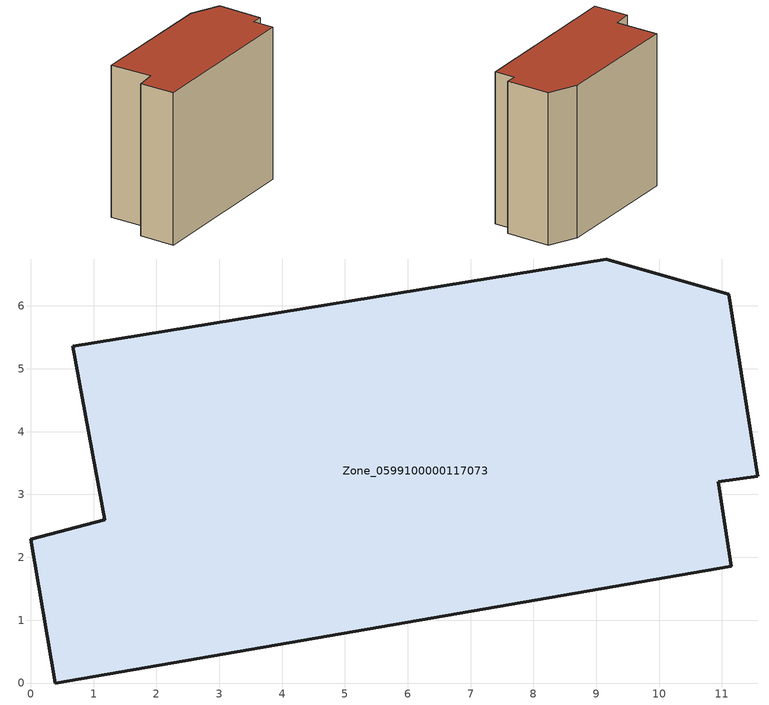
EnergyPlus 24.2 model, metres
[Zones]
Zone_0599100000117073
 floor ground (C_G): 0.67,5.36 9.16,6.75 11.11,6.19 11.57,3.29 10.94,3.21 11.15,1.86 0.39,0 0,2.29 1.18,2.6 z0
 wall outside (C_F): 11.57,3.29 11.11,6.19 9.16,6.75 0.67,5.36 1.18,2.6 0,2.29 0.39,0 11.15,1.86 10.94,3.21 11.57,3.29 z0:10.16
 roof outside (C_R): 0.39,0 11.15,1.86 10.94,3.21 11.57,3.29 11.11,6.19 9.16,6.75 0.67,5.36 1.18,2.6 0,2.29 z10.16
[BUILDING]
Pand.0599100000117073: North Axis=0; Terrain=City; Loads Convergence Tolerance Value=0.04; Temperature Convergence Tolerance Value=0.4; Solar Distribution=FullExterior; Maximum Number of Warmup Days=25; Minimum Number of Warmup Days=1
[Site:Location]
Rotterdam.The.Hague.AP_ZH_NLD Design_Conditions: Latitude=51.96; Longitude=4.45; Time Zone=1; Elevation=-4.5
[SITE:GROUNDTEMPERATURE:BUILDINGSURFACE]
18, 18, 18, 18, 18, 18, 18, 18, 18, 18, 18, 18
[MATERIAL] Thermal Absorptance=0.9; Solar Absorptance=0.7; Visible Absorptance=0.7
Name | Roughness | Thickness | Conductivity | Density | Specific Heat
G.TI.1946 | MediumSmooth | 0.15 | 1 | 540 | 1210
F.TI.1946 | Rough | 0.3 | 0.857143 | 1920 | 840
R.TI.1946 | MediumRough | 0.2 | 0.1 | 1500 | 1000
[CONSTRUCTION]
C_G: G.TI.1946
C_F: F.TI.1946
C_R: R.TI.1946
[ZONE]
Zone_0599100000117073: Type=1; Multiplier=1; Ceiling Height=Autocalculate; Volume=Autocalculate; Floor Area=autocalculate; Part of Total Floor Area=Yes
[ZONEINFILTRATION:DESIGNFLOWRATE]
Infil_Zone_0599100000117073: Zone or ZoneList or Space or SpaceList=Zone_0599100000117073; Schedule=AlwaysOn; Design Flow Rate Calculation Method=Flow/Area; Flow Rate per Floor Area=0.003; Constant Term Coefficient=1; Temperature Term Coefficient=0; Velocity Term Coefficient=0; Velocity Squared Term Coefficient=0
[HVACTEMPLATE:ZONE:IDEALLOADSAIRSYSTEM]
Zone_0599100000117073: Maximum Heating Supply Air Temperature=50; Minimum Cooling Supply Air Temperature=13; Maximum Heating Supply Air Humidity Ratio=0.0156; Minimum Cooling Supply Air Humidity Ratio=0.0077; Heating Limit=NoLimit; Cooling Limit=NoLimit; Dehumidification Control Type=ConstantSensibleHeatRatio; Cooling Sensible Heat Ratio=0.7; Dehumidification Setpoint=60; Humidification Control Type=None; Humidification Setpoint=30; Outdoor Air Method=None; Outdoor Air Flow Rate per Person=0.00944; Outdoor Air Flow Rate per Zone Floor Area=0; Outdoor Air Flow Rate per Zone=0; Demand Controlled Ventilation Type=None; Outdoor Air Economizer Type=NoEconomizer; Heat Recovery Type=None; Sensible Heat Recovery Effectiveness=0.7; Latent Heat Recovery Effectiveness=0.65
[ZONECONTROL:THERMOSTAT]
ThermostatControl_Zone_0599100000117073: Zone or ZoneList=Zone_0599100000117073; Control Type Schedule=DualSetpointControlType; Control 1=Thermostat_Zone_0599100000117073; Temperature Difference Between Cutout And Setpoint=0
[THERMOSTATSETPOINT:DUALSETPOINT]
Thermostat_Zone_0599100000117073: Heating Setpoint Temperature Schedule=HeatingSetpoint_Zone_0599100000117073; Cooling Setpoint Temperature Schedule=CoolingSetpoint_Zone_0599100000117073
[SCHEDULE:COMPACT]
HeatingSetpoint_Zone_0599100000117073: Through: 12/31, For: AllDays, Until: 24:00, 21
CoolingSetpoint_Zone_0599100000117073: Through: 12/31, For: AllDays, Until: 24:00, 24
DualSetpointControlType: Through: 12/31, For: AllDays, Until: 24:00, 4
AlwaysOn: Through: 12/31, For: AllDays, Until: 24:00, 1
